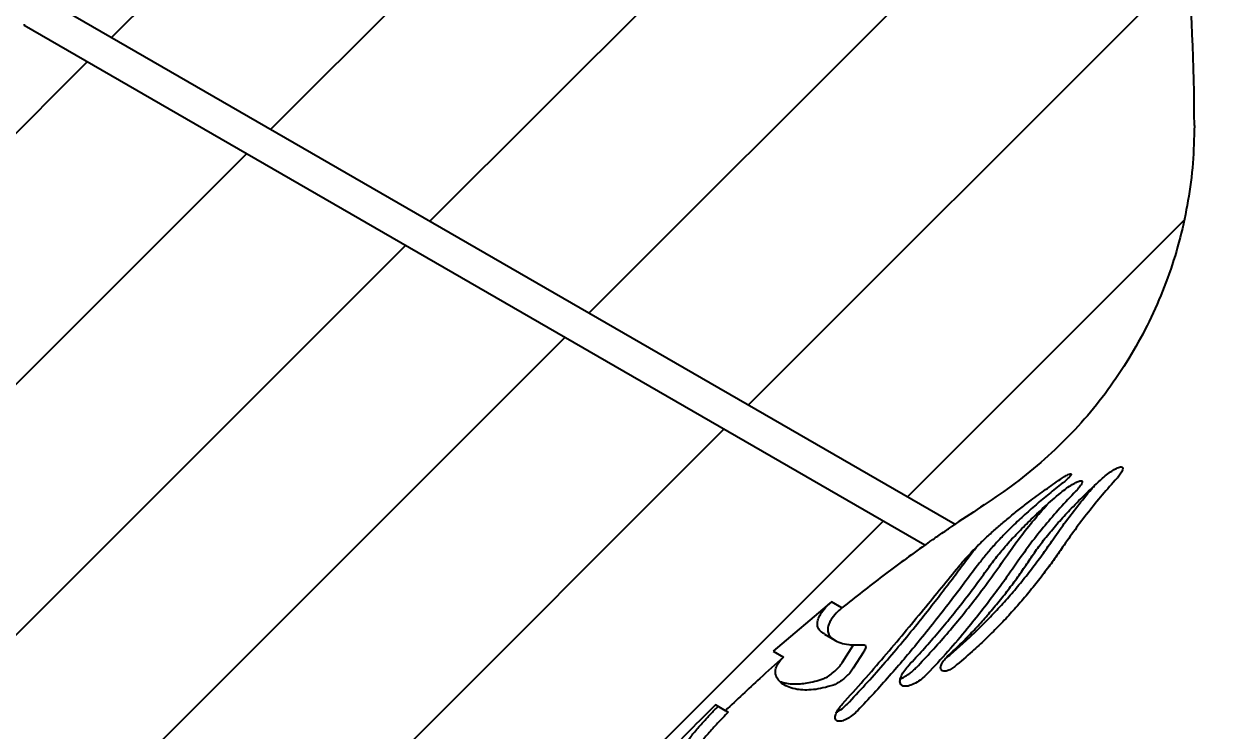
# Model space of a CAD drawing. Header units: millimetres. Extents: x 8 to 862, y 8 to 585.
# Drawn here: x 315.28 to 336.81, y 358.32 to 370.97 of the extents above; entities that cross this region are included whole.
import ezdxf

# ---------------------------------------------------------------- set-up
doc = ezdxf.new("R2010")
doc.units = ezdxf.units.MM
doc.layers.add('DIMENSIONS', color=2, linetype='Continuous')
doc.layers.add('HATCH', color=3, linetype='Continuous')
doc.layers.add('OUTLINE', color=7, linetype='Continuous', lineweight=25)
doc.styles.add('SLDTEXTSTYLE0', font='TXT', dxfattribs={"width": 0.75})
doc.dimstyles.new('SLDDIMSTYLE18', dxfattribs={"dimtxt": 3.5, "dimasz": 2, "dimexe": 0, "dimexo": 0.0625, "dimgap": 0.875, "dimtad": 1, "dimrnd": 1e-09, "dimdsep": 46, "dimtxsty": 'SLDTEXTSTYLE0', "dimsah": 1, "dimcen": 0.09, "dimadec": 0, "dimazin": 2, "dimtfac": 1, "dimtmove": 0, "dimatfit": 0, "dimfxl": 0, "dimfrac": 2, "dimtolj": 1, "dimtzin": 12, "dimarcsym": 0})
doc.dimstyles.new('SLDDIMSTYLE8', dxfattribs={"dimtxt": 3.5, "dimasz": 2, "dimexe": 0, "dimexo": 0.0625, "dimgap": 0.875, "dimtad": 1, "dimdec": 4, "dimzin": 12, "dimdsep": 46, "dimtxsty": 'SLDTEXTSTYLE0', "dimsah": 1, "dimcen": 0.09, "dimazin": 3, "dimtfac": 1, "dimtofl": 0, "dimtmove": 0, "dimatfit": 3, "dimfxl": 0, "dimfrac": 2, "dimtolj": 1, "dimtzin": 12, "dimarcsym": 0})

# ---------------------------------------------------------------- blocks, each defined once
blk = doc.blocks.new('_D_12')
at = {"layer": 'DIMENSIONS'}
blk.add_arc((306.209, 346.101), 63.133, 77, 90, dxfattribs=at)
for points in [[(306.209, 409.234), (308.201, 408.702), (308.217, 409.702)], [(320.411, 407.616), (318.56, 408.524), (318.35, 407.546)]]:
    blk.add_solid(points, dxfattribs=at)
at = {"layer": 'DIMENSIONS', "insert": (310.37, 413.709), "char_height": 3.5, "attachment_point": 1, "rotation": 353.5, "style": 'SLDTEXTSTYLE0'}
blk.add_mtext('13°', dxfattribs=at)
blk = doc.blocks.new('_D_40')
at = {"layer": 'DIMENSIONS'}
for p, q in [((343.012, 384.399), (343.399, 388.38)), ((336.479, 385.035), (345.002, 384.205)), ((336.417, 384.438), (344.944, 383.608)), ((343.012, 384.399), (342.954, 383.802)), ((342.954, 383.802), (341.511, 368.981))]:
    blk.add_line(p, q, dxfattribs=at)
for points in [[(343.012, 384.399), (343.703, 386.341), (342.708, 386.438)], [(342.954, 383.802), (342.262, 381.86), (343.257, 381.763)]]:
    blk.add_solid(points, dxfattribs=at)
at = {"layer": 'DIMENSIONS', "char_height": 3.5, "attachment_point": 1, "rotation": 84.4397, "style": 'SLDTEXTSTYLE0'}
for s, insert in [('0,6', (337.478, 374.676)), ('%%c', (337.02, 369.418))]:
    blk.add_mtext(s, dxfattribs=dict(at, insert=insert))

msp = doc.modelspace()

# ---------------------------------------------------------------- hatches: boundary and pattern name
at = {"layer": 'HATCH'}
h = msp.add_hatch(dxfattribs=at)
h.set_pattern_fill('ANSI31', color=256, angle=3e-322, style=0)
edge = h.paths.add_edge_path(flags=0)
edge.add_line((335.42183, 384.53493), (318.79134, 386.15392))
edge.add_line((318.79134, 386.15392), (315.28563, 370.96904))
edge.add_line((315.28563, 370.96904), (315.57292, 371.46664))
edge.add_line((315.57292, 371.46664), (331.93245, 362.02146))
edge.add_spline(control_points=[(331.93245, 362.02146), (332.1297, 362.15509), (332.33152, 362.28844), (333.01243, 362.72666), (333.63318, 363.2215), (334.46902, 364.13748), (335.22445, 365.18775), (335.9805, 366.8736), (336.20884, 368.3704), (336.20884, 369.14876)], knot_values=[0, 0, 0, 0, 0.01656615, 0.01656615, 0.05454115, 0.06773282, 0.09251615, 0.13049115, 0.16846615, 0.16846615, 0.16846615, 0.16846615], weights=[1, 1, 1, 1, 1, 1, 1, 1, 1, 1], degree=3, periodic=0)
edge.add_arc((300.20884, 369.14876), 36, 0, 10.388858)
edge.add_arc((360.20884, 380.14876), 25, 180, 190.388858, ccw=False)
edge.add_arc((380.47712, 380.14876), 45.26828, 174.43973, 180, ccw=False)
h = msp.add_hatch(dxfattribs=at)
h.set_pattern_fill('ANSI31', color=256, angle=3e-322, style=0)
edge = h.paths.add_edge_path(flags=0)
edge.add_line((321.66897, 350.22884), (321.49588, 350.33005))
edge.add_spline(control_points=[(321.49588, 350.33005), (323.03591, 353.45662), (325.1446, 356.35841), (327.64449, 358.78692)], knot_values=[0.00023208, 0.00023208, 0.00023208, 0.00023208, 0.01068785, 0.01068785, 0.01068785, 0.01068785], weights=[1, 1, 1, 1], degree=3, periodic=0)
edge.add_line((327.64449, 358.78692), (327.82371, 358.68212))
edge.add_spline(control_points=[(327.82371, 358.68212), (328.15611, 359.00383), (328.50068, 359.32258), (328.85887, 359.63868)], knot_values=[0, 0, 0, 0, 0.03783092, 0.03783092, 0.03783092, 0.03783092], weights=[1, 1, 1, 1], degree=3, periodic=0)
edge.add_line((328.85887, 359.63868), (328.67714, 359.74495))
edge.add_spline(control_points=[(328.67714, 359.74495), (329.01851, 360.04749), (329.36659, 360.34264), (329.72103, 360.62977)], knot_values=[0.00112405, 0.00112405, 0.00112405, 0.00112405, 0.00249233, 0.00249233, 0.00249233, 0.00249233], weights=[1, 1, 1, 1], degree=3, periodic=0)
edge.add_line((329.72103, 360.62977), (329.90565, 360.52182))
edge.add_spline(control_points=[(329.90565, 360.52182), (330.12408, 360.69787), (330.60308, 361.07328), (331.10878, 361.44563), (331.38731, 361.64337)], knot_values=[0, 0, 0, 0, 0.0213843, 0.04579064, 0.04579064, 0.04579064, 0.04579064], weights=[1, 1, 1, 1, 1], degree=3, periodic=0)
edge.add_line((331.38731, 361.64337), (315.27965, 370.94313))
edge.add_line((315.27965, 370.94313), (309.45884, 345.73044))
edge.add_line((309.45884, 345.73044), (309.45884, 341.07086))
edge.add_line((309.45884, 341.07086), (318.72126, 340.13174))
edge.add_spline(control_points=[(318.72126, 340.13174), (318.74051, 340.30467), (318.81317, 340.91016), (318.90425, 341.51544), (319.06388, 342.44001), (319.16134, 342.93221), (319.27113, 343.42268)], knot_values=[0, 0, 0, 0, 0.01484337, 0.05197671, 0.05197671, 0.09427405, 0.09427405, 0.09427405, 0.09427405], weights=[1, 1, 1, 1, 1, 1, 1], degree=3, periodic=0)
edge.add_line((319.27113, 343.42268), (319.08996, 343.52862))
edge.add_spline(control_points=[(319.08996, 343.52862), (319.14986, 343.79362), (319.21328, 344.05785), (319.2802, 344.32117)], knot_values=[0.00125171, 0.00125171, 0.00125171, 0.00125171, 0.00206673, 0.00206673, 0.00206673, 0.00206673], weights=[1, 1, 1, 1], degree=3, periodic=0)
edge.add_line((319.2802, 344.32117), (319.4599, 344.21609))
edge.add_spline(control_points=[(319.4599, 344.21609), (319.47762, 344.28636), (319.54276, 344.54088), (319.61122, 344.79465), (319.6625, 344.97792)], knot_values=[0, 0, 0, 0, 0.006089, 0.02207076, 0.02207076, 0.02207076, 0.02207076], weights=[1, 1, 1, 1, 1], degree=3, periodic=0)
edge.add_line((319.6625, 344.97792), (319.48406, 345.08226))
edge.add_spline(control_points=[(319.48406, 345.08226), (319.58178, 345.42925), (319.68562, 345.77458), (319.79548, 346.11792)], knot_values=[0.00285456, 0.00285456, 0.00285456, 0.00285456, 0.00393493, 0.00393493, 0.00393493, 0.00393493], weights=[1, 1, 1, 1], degree=3, periodic=0)
edge.add_line((319.79548, 346.11792), (319.9724, 346.01447))
edge.add_spline(control_points=[(319.9724, 346.01447), (319.99409, 346.0826), (320.04336, 346.2355), (320.09381, 346.38792), (320.12216, 346.47235)], knot_values=[0, 0, 0, 0, 0.0060109, 0.01350596, 0.01350596, 0.01350596, 0.01350596], weights=[1, 1, 1, 1, 1], degree=3, periodic=0)
edge.add_line((320.12216, 346.47235), (319.94584, 346.57545))
edge.add_spline(control_points=[(319.94584, 346.57545), (320.16409, 347.2224), (320.40399, 347.86244), (320.66488, 348.49341)], knot_values=[0.00011413, 0.00011413, 0.00011413, 0.00011413, 0.002162, 0.002162, 0.002162, 0.002162], weights=[1, 1, 1, 1], degree=3, periodic=0)
edge.add_line((320.66488, 348.49341), (320.83917, 348.39149))
edge.add_spline(control_points=[(320.83917, 348.39149), (321.09732, 349.01744), (321.37472, 349.63074), (321.66897, 350.22884)], knot_values=[0, 0, 0, 0, 0.05750888, 0.05750888, 0.05750888, 0.05750888], weights=[1, 1, 1, 1], degree=3, periodic=0)

# ---------------------------------------------------------------- linework, layer by layer
at = {"layer": 'OUTLINE'}
for p, q in [((315.57292, 371.46664), (331.93245, 362.02146)), ((331.38731, 361.64337), (315.27965, 370.94313)), ((329.72103, 360.62978), (328.67714, 359.74495)), ((329.90565, 360.52182), (329.72103, 360.62978)), ((329.59225, 360.05105), (329.77667, 359.94321)), ((329.91915, 359.55166), (330.10263, 359.84072)), ((330.10263, 359.84072), (330.11289, 359.85996)), ((328.67714, 359.74495), (328.85887, 359.63869)), ((330.29168, 359.73018), (330.10853, 359.44092)), ((327.82371, 358.68212), (327.64449, 358.78691))]:
    msp.add_line(p, q, dxfattribs=at)
msp.add_arc((300.20884, 369.14876), 36, 0, 10.388858, dxfattribs=at)
for points, knots in [([(315.28266, 370.96389), (315.28115, 370.95351), (315.27965, 370.94313), (315.27965, 370.94313), (315.27965, 370.94313)], [0, 0, 0, 0, 0.99965627, 1, 1, 1, 1]), ([(336.20884, 369.14876), (336.20324, 368.92432), (336.19202, 368.47466), (336.10316, 367.80461), (335.96314, 367.14399), (335.76734, 366.49822), (335.5168, 365.87176), (335.21427, 365.26779), (334.86252, 364.69112), (334.46472, 364.14627), (334.01971, 363.63928), (333.53158, 363.17287), (333.00945, 362.74414), (332.46638, 362.37329), (332.10569, 362.13561), (331.93245, 362.02146)], [0, 0, 0, 0, 0.07724495, 0.15476621, 0.23228734, 0.30953169, 0.38677696, 0.46429863, 0.54181996, 0.61906625, 0.69627034, 0.77373807, 0.85127192, 0.92856607, 1, 1, 1, 1]), ([(334.56864, 362.84158), (334.5998, 362.86825), (334.66207, 362.92154), (334.75711, 362.98633), (334.84092, 363.03145), (334.90293, 363.04877), (334.9332, 363.03475), (334.93019, 362.99347), (334.89882, 362.93364), (334.85848, 362.87985), (334.83146, 362.84914), (334.82539, 362.84226)], [0, 0, 0, 0, 0.12564848, 0.25105771, 0.38240397, 0.51430915, 0.64005826, 0.75651602, 0.86504448, 0.96973059, 1, 1, 1, 1]), ([(331.99566, 361.26334), (332.03716, 361.31242), (332.12016, 361.41059), (332.26195, 361.56146), (332.41543, 361.71403), (332.57866, 361.86589), (332.74782, 362.01453), (332.92256, 362.16054), (333.10357, 362.30496), (333.31282, 362.46504), (333.54997, 362.63846), (333.72401, 362.75986), (333.81144, 362.82085)], [0, 0, 0, 0, 0.09143541, 0.18287685, 0.27725436, 0.371642, 0.46296691, 0.55429861, 0.64781286, 0.74133142, 0.87005849, 1, 1, 1, 1]), ([(333.27236, 361.39617), (333.32326, 361.47067), (333.42505, 361.6197), (333.60292, 361.84681), (333.7978, 362.0754), (334.02411, 362.31968), (334.28021, 362.5767), (334.4722, 362.75301), (334.56864, 362.84158)], [0, 0, 0, 0, 0.15239109, 0.30479306, 0.46210565, 0.61943415, 0.80882122, 1, 1, 1, 1]), ([(333.81144, 362.82085), (333.83632, 362.83792), (333.8861, 362.87207), (333.94846, 362.90748), (333.99115, 362.92393), (334.00868, 362.9191), (334.0018, 362.89666), (333.9748, 362.86193), (333.93142, 362.81937), (333.88621, 362.78046), (333.85668, 362.75717), (333.84711, 362.74962)], [0, 0, 0, 0, 0.13431436, 0.26874688, 0.39904681, 0.51989912, 0.63068553, 0.73501905, 0.83865791, 0.94767729, 1, 1, 1, 1]), ([(333.81858, 362.58007), (333.85301, 362.60779), (333.92181, 362.66319), (334.02603, 362.73209), (334.11651, 362.78115), (334.18109, 362.80171), (334.20983, 362.79057), (334.20311, 362.75241), (334.1672, 362.69545), (334.12399, 362.64445), (334.09612, 362.61544), (334.09087, 362.60997)], [0, 0, 0, 0, 0.12955807, 0.25889454, 0.39341392, 0.52608686, 0.65011755, 0.76393142, 0.87075601, 0.97563395, 1, 1, 1, 1]), ([(334.82539, 362.84226), (334.73689, 362.74172), (334.55988, 362.54065), (334.31022, 362.23285), (334.0719, 361.92106), (333.92547, 361.71009), (333.85226, 361.6046)], [0, 0, 0, 0, 0.24891886, 0.49783295, 0.74891622, 1, 1, 1, 1]), ([(333.84711, 362.74962), (333.76755, 362.68698), (333.60843, 362.5617), (333.37558, 362.36672), (333.14934, 362.16666), (332.94604, 361.97456), (332.76713, 361.79365), (332.61029, 361.62371), (332.46325, 361.45257), (332.37616, 361.33886), (332.33262, 361.282)], [0, 0, 0, 0, 0.1345819, 0.2691533, 0.40718683, 0.54520328, 0.65756523, 0.76991908, 0.88496232, 1, 1, 1, 1]), ([(332.51925, 361.23094), (332.57035, 361.29989), (332.67255, 361.43779), (332.85038, 361.64857), (333.04482, 361.86109), (333.27119, 362.08937), (333.52813, 362.33065), (333.72146, 362.49666), (333.81858, 362.58007)], [0, 0, 0, 0, 0.15178228, 0.30357645, 0.4602723, 0.61698438, 0.80757412, 1, 1, 1, 1]), ([(334.09087, 362.60997), (333.99465, 362.50884), (333.80222, 362.30659), (333.5346, 361.99522), (333.28206, 361.67895), (333.13046, 361.46468), (333.05466, 361.35754)], [0, 0, 0, 0, 0.24835823, 0.49671125, 0.7483561, 1, 1, 1, 1]), ([(333.66063, 361.71666), (333.7335, 361.82105), (333.87925, 362.02984), (334.11834, 362.33999), (334.29889, 362.56472), (334.40409, 362.68481), (334.4204, 362.70343)], [0, 0, 0, 0, 0.31309023, 0.62618522, 0.9420348, 1, 1, 1, 1]), ([(332.86413, 361.46896), (332.93926, 361.57451), (333.08953, 361.78563), (333.32812, 362.08628), (333.49754, 362.27916), (333.57664, 362.3692)], [0, 0, 0, 0, 0.34773677, 0.69548061, 1, 1, 1, 1]), ([(331.38731, 361.64337), (331.38994, 361.64519), (331.39519, 361.64882), (331.4356, 361.67673), (331.49605, 361.71856), (331.57668, 361.77443), (331.6717, 361.84035), (331.76995, 361.90859), (331.85527, 361.96787), (331.91242, 362.00754), (331.9313, 362.02067), (331.93226, 362.02133), (331.93245, 362.02146)], [0, 0, 0, 0, 0.09473445, 0.18932804, 0.28767988, 0.39506396, 0.51219054, 0.63579624, 0.75859814, 0.87277688, 0.97537761, 1, 1, 1, 1]), ([(331.7527, 359.60933), (331.82495, 359.6699), (331.97785, 359.79807), (332.20924, 360.00917), (332.44558, 360.23858), (332.67457, 360.47658), (332.89261, 360.71873), (333.10108, 360.96535), (333.29987, 361.21628), (333.48888, 361.46919), (333.60343, 361.63425), (333.66063, 361.71666)], [0, 0, 0, 0, 0.099033768, 0.209573852, 0.323165093, 0.436748307, 0.547372475, 0.657994321, 0.772099685, 0.886207765, 1, 1, 1, 1]), ([(331.38731, 361.64337), (331.13621, 361.46217), (330.63379, 361.0996), (330.14844, 360.71447), (329.90565, 360.52182)], [0, 0, 0, 0, 0.49976741, 1, 1, 1, 1]), ([(333.85226, 361.6046), (333.79885, 361.52706), (333.69203, 361.37199), (333.51509, 361.1323), (333.32548, 360.88969), (333.12462, 360.64832), (332.91584, 360.41296), (332.69873, 360.18306), (332.47215, 359.95866), (332.21356, 359.7177), (332.02847, 359.56182), (331.92349, 359.47342)], [0, 0, 0, 0, 0.10569335, 0.21138703, 0.32019519, 0.42900198, 0.53469007, 0.64038034, 0.74902029, 0.8576647, 1, 1, 1, 1]), ([(332.14334, 361.39268), (332.19173, 361.45672), (332.25356, 361.53854), (332.32624, 361.62134), (332.34204, 361.63934)], [0, 0, 0, 0, 0.78261692, 1, 1, 1, 1]), ([(329.99835, 358.79959), (330.10764, 358.91551), (330.32622, 359.14737), (330.64469, 359.50552), (330.95448, 359.86847), (331.2365, 360.21281), (331.48964, 360.53215), (331.71761, 360.827), (331.9369, 361.11618), (332.07453, 361.30051), (332.14334, 361.39268)], [0, 0, 0, 0, 0.133018703, 0.266034763, 0.402916146, 0.539798963, 0.653654577, 0.76751124, 0.883754863, 1, 1, 1, 1]), ([(332.33262, 361.282), (332.25383, 361.17625), (332.09626, 360.96474), (331.83879, 360.62538), (331.56471, 360.27302), (331.28901, 359.93009), (331.01799, 359.60496), (330.75281, 359.29816), (330.4775, 358.99083), (330.28637, 358.78831), (330.1908, 358.68705)], [0, 0, 0, 0, 0.13300903, 0.266016284, 0.402875349, 0.539733117, 0.653596933, 0.767460299, 0.883729515, 1, 1, 1, 1]), ([(331.23855, 359.4553), (331.33124, 359.55365), (331.51663, 359.75035), (331.78476, 360.05577), (332.044, 360.36664), (332.31553, 360.71045), (332.59415, 361.08302), (332.77377, 361.33978), (332.86413, 361.46896)], [0, 0, 0, 0, 0.14864955, 0.29729675, 0.45027764, 0.60325646, 0.80040427, 1, 1, 1, 1]), ([(333.05466, 361.35754), (332.98815, 361.26167), (332.85511, 361.06993), (332.6355, 360.76827), (332.40029, 360.45914), (332.12375, 360.11439), (331.80397, 359.73798), (331.55721, 359.47424), (331.43307, 359.34155)], [0, 0, 0, 0, 0.14852263, 0.2970452, 0.44988474, 0.60272611, 0.80012512, 1, 1, 1, 1]), ([(331.79688, 359.65597), (331.86443, 359.71938), (331.99951, 359.84621), (332.19768, 360.04708), (332.39119, 360.25479), (332.58274, 360.47352), (332.76863, 360.69956), (332.94888, 360.93322), (333.1189, 361.16742), (333.2212, 361.31992), (333.27236, 361.39617)], [0, 0, 0, 0, 0.11703998, 0.23407333, 0.35440452, 0.47473069, 0.60365077, 0.73257, 0.86628434, 1, 1, 1, 1]), ([(329.91751, 358.80605), (330.04377, 358.94597), (330.29629, 359.22581), (330.66359, 359.65076), (331.02125, 360.07537), (331.36376, 360.49053), (331.69008, 360.89047), (331.89357, 361.13876), (331.99566, 361.26334)], [0, 0, 0, 0, 0.16482055, 0.32964148, 0.49928795, 0.6689368, 0.83389194, 1, 1, 1, 1]), ([(331.10355, 359.49607), (331.18702, 359.58601), (331.35395, 359.7659), (331.59508, 360.0425), (331.82808, 360.3219), (332.0631, 360.61711), (332.29702, 360.92392), (332.44492, 361.12825), (332.51925, 361.23094)], [0, 0, 0, 0, 0.154439569, 0.308875016, 0.467801031, 0.626726646, 0.812417198, 1, 1, 1, 1]), ([(329.59413, 360.05426), (329.57429, 360.06537), (329.52232, 360.09446), (329.48067, 360.15409), (329.4602, 360.23003), (329.47523, 360.31551), (329.52393, 360.41715), (329.61004, 360.53116), (329.68402, 360.59689), (329.72103, 360.62978)], [0, 0, 0, 0, 0.08218744, 0.21523917, 0.34831022, 0.48448234, 0.62070317, 0.81018932, 1, 1, 1, 1]), ([(329.90565, 360.52182), (329.87048, 360.49088), (329.80015, 360.429), (329.71808, 360.32357), (329.66923, 360.23075), (329.64818, 360.15269), (329.65265, 360.0772), (329.68976, 360.00752), (329.76469, 359.9445), (329.87847, 359.89331), (330.01076, 359.86467), (330.14674, 359.85492), (330.23898, 359.85974), (330.28519, 359.86215)], [0, 0, 0, 0, 0.12286873, 0.24573142, 0.32846123, 0.4112327, 0.49389626, 0.5855184, 0.67712738, 0.77145825, 0.86579934, 0.93277011, 1, 1, 1, 1]), ([(330.28519, 359.86215), (330.29908, 359.86101), (330.32689, 359.85872), (330.33522, 359.82302), (330.31988, 359.77618), (330.29896, 359.74205), (330.29168, 359.73018)], [0, 0, 0, 0, 0.29054646, 0.58183916, 0.85446312, 1, 1, 1, 1]), ([(328.85887, 359.63869), (328.71755, 359.51282), (328.36665, 359.20032), (328.02673, 358.87589), (327.82371, 358.68212)], [0, 0, 0, 0, 0.40275699, 1, 1, 1, 1]), ([(329.75584, 359.14105), (329.69121, 359.12163), (329.56192, 359.08279), (329.39096, 359.05504), (329.23751, 359.04761), (329.09074, 359.06152), (328.95618, 359.09939), (328.84343, 359.15744), (328.76754, 359.22408), (328.72277, 359.30233), (328.71264, 359.38896), (328.73607, 359.47953), (328.78576, 359.56637), (328.8345, 359.61458), (328.85887, 359.63869)], [0, 0, 0, 0, 0.06320184, 0.12642455, 0.19207128, 0.25773917, 0.34202742, 0.42632296, 0.51288913, 0.59947323, 0.69900893, 0.79857202, 0.89928091, 1, 1, 1, 1]), ([(329.56658, 359.25172), (329.59194, 359.2623), (329.64267, 359.28346), (329.73351, 359.3473), (329.81914, 359.42436), (329.88267, 359.49653), (329.90917, 359.53657), (329.91915, 359.55166)], [0, 0, 0, 0, 0.228037, 0.45629351, 0.67642483, 0.87807758, 1, 1, 1, 1]), ([(331.92349, 359.47342), (331.89953, 359.45563), (331.85167, 359.42013), (331.78204, 359.39083), (331.72187, 359.38286), (331.68021, 359.40188), (331.66644, 359.44555), (331.68064, 359.50369), (331.71471, 359.56443), (331.75582, 359.61623), (331.78508, 359.64454), (331.79688, 359.65597)], [0, 0, 0, 0, 0.120670487, 0.240959862, 0.371662769, 0.506518951, 0.633658708, 0.745267523, 0.843630976, 0.936903748, 1, 1, 1, 1]), ([(330.10853, 359.44092), (330.09313, 359.41827), (330.06235, 359.37299), (329.99563, 359.30153), (329.92053, 359.23519), (329.84004, 359.17876), (329.78541, 359.15125), (329.75925, 359.14223), (329.75584, 359.14105)], [0, 0, 0, 0, 0.1800693, 0.35988242, 0.5465447, 0.74870641, 0.96720906, 1, 1, 1, 1]), ([(331.43307, 359.34155), (331.39869, 359.30859), (331.33004, 359.24279), (331.2179, 359.16971), (331.10937, 359.12255), (331.03082, 359.11359), (330.98332, 359.12825), (330.95805, 359.15008), (330.94477, 359.18208), (330.94275, 359.23262), (330.96621, 359.30826), (331.02424, 359.4058), (331.07761, 359.46655), (331.10355, 359.49607)], [0, 0, 0, 0, 0.107704989, 0.215049665, 0.332127254, 0.459183462, 0.524026602, 0.588829564, 0.649296099, 0.709714874, 0.81554045, 0.910352753, 1, 1, 1, 1]), ([(330.95536, 359.25622), (330.95788, 359.25684), (330.97802, 359.26173), (331.02386, 359.28713), (331.08602, 359.32414), (331.14911, 359.3716), (331.20004, 359.41613), (331.22885, 359.44543), (331.23855, 359.4553)], [0, 0, 0, 0, 0.03141387, 0.25188742, 0.47226142, 0.68284484, 0.89325418, 1, 1, 1, 1]), ([(328.79843, 359.20341), (328.83555, 359.1924), (328.91091, 359.17003), (329.03626, 359.1588), (329.16206, 359.16262), (329.28395, 359.17806), (329.41747, 359.20558), (329.51688, 359.23634), (329.56658, 359.25172)], [0, 0, 0, 0, 0.20392127, 0.41408603, 0.55903283, 0.70396176, 0.85199254, 1, 1, 1, 1]), ([(327.64449, 358.78691), (327.33894, 358.48269), (326.72757, 357.87399), (325.86037, 356.91266), (325.03145, 355.9185), (324.23826, 354.87969), (323.48254, 353.79746), (322.76838, 352.67172), (322.09973, 351.51802), (321.6971, 350.72592), (321.49588, 350.33005)], [0, 0, 0, 0, 0.12310183, 0.24631318, 0.36952542, 0.4926284, 0.6194116, 0.74631414, 0.87321675, 1, 1, 1, 1]), ([(326.93968, 357.69926), (326.93761, 357.72284), (326.93348, 357.76999), (326.97122, 357.87299), (327.04135, 357.99791), (327.1428, 358.14299), (327.27194, 358.30451), (327.41188, 358.46463), (327.55318, 358.61738), (327.64545, 358.71204), (327.69158, 358.75938)], [0, 0, 0, 0, 0.13275049, 0.26548048, 0.39826881, 0.53107294, 0.6635307, 0.79602038, 0.89800627, 1, 1, 1, 1]), ([(327.82371, 358.68212), (327.82568, 358.68097), (327.82961, 358.67866), (327.85749, 358.66237), (327.87144, 358.65421)], [0, 0, 0, 0, 0.499443614, 1, 1, 1, 1]), ([(330.1908, 358.68705), (330.16128, 358.65855), (330.10232, 358.60165), (330.0072, 358.53793), (329.91647, 358.49676), (329.83914, 358.48683), (329.79039, 358.51355), (329.77995, 358.57312), (329.8058, 358.65162), (329.85455, 358.73266), (329.89765, 358.7829), (329.91751, 358.80605)], [0, 0, 0, 0, 0.10990201, 0.21947846, 0.33799908, 0.46519884, 0.59357413, 0.71355061, 0.82036651, 0.91725011, 1, 1, 1, 1]), ([(329.81106, 358.65449), (329.8344, 358.66747), (329.89047, 358.69864), (329.9564, 358.75645), (329.99325, 358.79434), (329.99835, 358.79959)], [0, 0, 0, 0, 0.38066947, 0.91433496, 1, 1, 1, 1]), ([(327.87144, 358.65421), (327.8077, 358.58871), (327.68024, 358.45773), (327.50954, 358.26821), (327.36219, 358.09059), (327.24567, 357.9317), (327.16463, 357.79618), (327.12583, 357.70079), (327.11393, 357.63497), (327.11843, 357.60727), (327.12068, 357.59342)], [0, 0, 0, 0, 0.14137048, 0.28270235, 0.42438792, 0.56603539, 0.7018653, 0.83769221, 0.91884444, 1, 1, 1, 1])]:
    msp.add_open_spline(points, degree=3, knots=knots, dxfattribs=at)

# ---------------------------------------------------------------- dimensions: what is measured, and where the dimension line sits
at = {"layer": 'DIMENSIONS'}
dim = msp.add_angular_dim_2l(base=(313.35573, 408.82819), line1=((306.20884, 346.10073), (325.54005, 429.83342)), line2=((306.20884, 431.85122), (306.20884, 171.35527)), dimstyle='SLDDIMSTYLE8', dxfattribs=at)
dim.commit()
dim.dimension.update_dxf_attribs({"geometry": '_D_12', "text_midpoint": (313.35573, 408.82819), "dimtype": 162})
dim = msp.add_linear_dim(base=(342.95362, 383.8017), p1=(335.48393, 385.13172), p2=(335.42183, 384.53493), angle=84.43973, text='%%c<>', dimstyle='SLDDIMSTYLE18', dxfattribs=at)
dim.commit()
dim.dimension.update_dxf_attribs({"geometry": '_D_40', "text_midpoint": (342.07971, 374.82474), "dimtype": 160})

doc.saveas('drawing.dxf')
